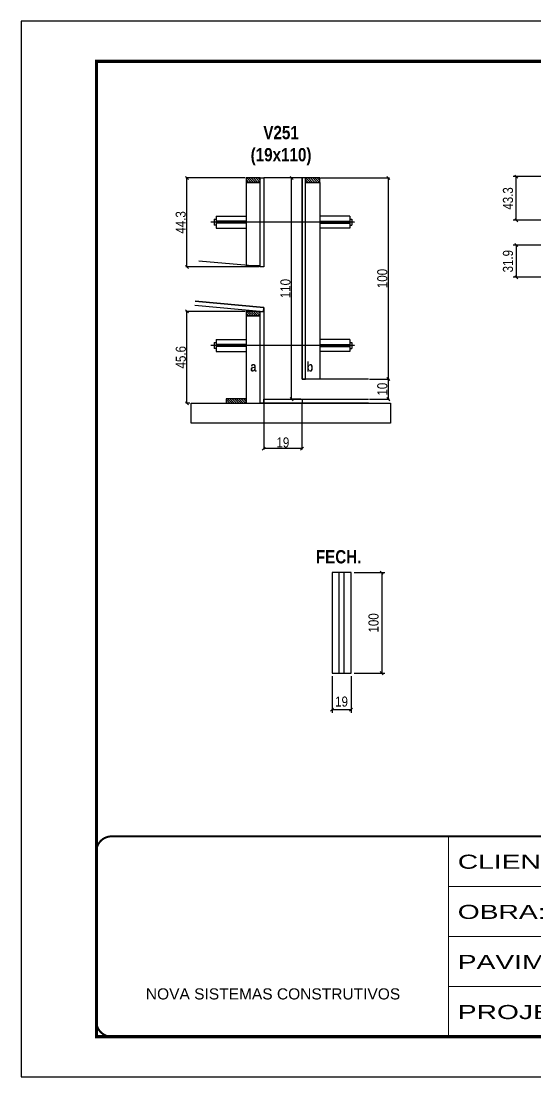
# Model space of a CAD drawing. Extents: x 3309 to 9590, y -2522 to 15424.
# Drawn here: x 4908 to 5419, y 7815 to 8865 of the extents above; entities that cross this region are included whole.
import ezdxf

# ---------------------------------------------------------------- set-up
doc = ezdxf.new("R2010")
doc.units = 0
for name, pattern in [('CONTINUO', [0]), ('DASHED', [0.75, 0.5, -0.25]), ('HIDDEN', [0.375, 0.25, -0.125])]:
    doc.linetypes.add(name, pattern=pattern)
for name, color, linetype, lineweight in [('CONCRETO', 251, 'Continuous', 25), ('Folhas', 255, 'Continuous', 9), ('SARRAFO DE PRESSAO', 251, 'DASHED', 9)]:
    doc.layers.add(name, color=color, linetype=linetype, lineweight=lineweight)
for name, color, linetype in [('COTA', 241, 'Continuous'), ('detalhes', 4, 'Continuous'), ('NOMENCLATURA', 7, 'Continuous'), ('Painéis', 200, 'Continuous'), ('SARR_2.2x10', 60, 'Continuous'), ('SARR_2.2x7', 40, 'Continuous'), ('SARR_3.5x7', 81, 'Continuous'), ('TENSOR', 3, 'Continuous')]:
    doc.layers.add(name, color=color, linetype=linetype)
doc.layers.add('Laje_Perimetro', color=7, linetype='Continuous', plot=False)
doc.styles.add('ARIAL', font='arial.ttf')
doc.styles.add('COTA TECNICA', font='techl___.ttf', dxfattribs={"height": 10})
doc.styles.add('COTA TECNICA 2X', font='techl___.ttf', dxfattribs={"height": 10})
doc.styles.add('TECNICA', font='techb___.ttf', dxfattribs={"height": 10})
doc.styles.add('Tecnologia', font='')
doc.styles.get('Tecnologia').set_extended_font_data('Forgotten Futurist')
doc.dimstyles.new('PAINEL', dxfattribs={"dimtxt": 10, "dimasz": 3, "dimexe": 3, "dimexo": 3, "dimgap": 3, "dimtad": 1, "dimdec": 1, "dimzin": 12, "dimdsep": 46, "dimtxsty": 'COTA TECNICA', "dimblk1": 'OBLIQUE', "dimblk2": 'OBLIQUE', "dimsah": 1, "dimcen": 0.9, "dimclrd": 4, "dimclre": 4, "dimclrt": 240, "dimadec": 1, "dimazin": 3, "dimtfac": 1, "dimtdec": 1, "dimtmove": 0, "dimatfit": 3, "dimfxl": 1, "dimtolj": 1, "dimtzin": 12, "dimarcsym": 0})
doc.dimstyles.new('SECAO', dxfattribs={"dimscale": 0.333333, "dimtxt": 5, "dimasz": 9, "dimexe": 3, "dimexo": 3, "dimgap": 3, "dimtad": 1, "dimdec": 1, "dimlfac": 0.5, "dimzin": 12, "dimdsep": 46, "dimtxsty": 'COTA TECNICA 2X', "dimblk1": 'OBLIQUE', "dimblk2": 'OBLIQUE', "dimsah": 1, "dimcen": 0.9, "dimclrd": 4, "dimclre": 4, "dimclrt": 240, "dimadec": 1, "dimazin": 3, "dimtfac": 1, "dimtdec": 1, "dimtmove": 0, "dimatfit": 3, "dimfxl": 1, "dimtolj": 1, "dimtzin": 12, "dimarcsym": 0})

# ---------------------------------------------------------------- blocks, each defined once
blk = doc.blocks.new('9999999999')
at = {"color": 30, "linetype": 'CONTINUO'}
for p, q in [((98564.6, 34230.2), (98564.6, 34429.4)), ((98564.6, 34379.6), (99584, 34379.6)), ((98564.6, 34329.8), (99488, 34329.8)), ((99584, 34329.8), (99488, 34329.8)), ((99488, 34329.8), (99488, 34230.2)), ((98564.6, 34280), (99488, 34280))]:
    blk.add_line(p, q, dxfattribs=at)
at = {"color": 30, "linetype": 'CONTINUO', "const_width": 2}
blk.add_lwpolyline([(99584, 34230.2), (99584, 34414.4, 0.414214), (99569, 34429.4), (98229, 34429.4, 0.414214), (98214, 34414.4), (98214, 34245.2, 0.414214), (98229, 34230.2), (99584, 34230.2)], format="xyb", dxfattribs=at)
at = {"layer": 'Folhas'}
blk.add_lwpolyline([(98139, 34190.2), (99624, 34190.2), (99624, 35240.2), (98139, 35240.2)], close=True, dxfattribs=at)
at = {"layer": 'Folhas', "color": 30, "const_width": 3}
blk.add_lwpolyline([(98214, 34230.2), (99584, 34230.2), (99584, 35200.2), (98214, 35200.2)], close=True, dxfattribs=at)
at = {"color": 7, "linetype": 'Continuous', "ltscale": 5, "style": 'ARIAL'}
for s, height, p in [('SKR', 15.48, (98837.7, 34393.1)), ('LEAF LOEFGREN', 15.483, (98837.7, 34343.3)), ('3° SUBSOLO', 15.48, (98837.7, 34293.5)), ('NOVA SISTEMAS CONSTRUTIVOS', 11.059, (98263.2, 34267.2)), ('LATERAIS DE VIGAS', 15.483, (98837.7, 34243.7))]:
    blk.add_text(s, height=height, dxfattribs=at).set_placement(p)
at = {"layer": 'Folhas', "color": 7, "style": 'Tecnologia', "width": 1.5}
for s, p in [('CLIENTE:', (98573.7, 34397.2)), ('OBRA:', (98573.7, 34347.3)), ('PAVIMENTO:', (98573.7, 34297.5)), ('PROJETO:', (98573.7, 34247.7))]:
    blk.add_text(s, height=14, dxfattribs=at).set_placement(p)
blk = doc.blocks.new('_Oblique')
at = {"color": 0, "linetype": 'ByBlock', "lineweight": -2}
blk.add_line((-0.5, -0.5), (0.5, 0.5), dxfattribs=at)
blk = doc.blocks.new('*D641')
at = {"layer": 'COTA', "color": 4, "lineweight": -2, "transparency": 16777216}
for p, q in [((5149.5, 8484), (5149.5, 8438.8)), ((5187.5, 8484), (5187.5, 8438.8)), ((5187.5, 8439.8), (5149.5, 8439.8))]:
    blk.add_line(p, q, dxfattribs=at)
at = {"layer": 'Defpoints', "color": 0, "transparency": 16777216}
for p in [(5149.5, 8485), (5187.5, 8485), (5149.5, 8439.8)]:
    blk.add_point(p, dxfattribs=at)
at = {"layer": 'COTA', "color": 4, "lineweight": -2, "transparency": 16777216, "xscale": 3, "yscale": 3, "zscale": 3, "rotation": 180}
blk.add_blockref('_Oblique', (5149.5, 8439.8), dxfattribs=at)
at = {"layer": 'COTA', "color": 4, "lineweight": -2, "transparency": 16777216, "xscale": 3, "yscale": 3, "zscale": 3}
blk.add_blockref('_Oblique', (5187.5, 8439.8), dxfattribs=at)
at = {"layer": 'COTA', "color": 240, "transparency": 16777216, "insert": (5168.5, 8445.9), "char_height": 10, "attachment_point": 5, "style": 'COTA TECNICA 2X'}
blk.add_mtext('\\A1;19', dxfattribs=at)
blk = doc.blocks.new('*D642')
at = {"layer": 'COTA', "color": 4, "lineweight": -2, "transparency": 16777216}
for p, q in [((5254.8, 8509), (5274.6, 8509)), ((5273.6, 8489), (5273.6, 8509)), ((5254.8, 8489), (5274.6, 8489))]:
    blk.add_line(p, q, dxfattribs=at)
at = {"layer": 'Defpoints', "color": 0, "transparency": 16777216}
for p in [(5253.8, 8509), (5273.6, 8509), (5253.8, 8489)]:
    blk.add_point(p, dxfattribs=at)
at = {"layer": 'COTA', "color": 4, "lineweight": -2, "transparency": 16777216, "xscale": 3, "yscale": 3, "zscale": 3}
for p, rotation in [((5273.6, 8509), 90), ((5273.6, 8489), 270)]:
    blk.add_blockref('_Oblique', p, dxfattribs=dict(at, rotation=rotation))
at = {"layer": 'COTA', "color": 240, "transparency": 16777216, "insert": (5267.5, 8499), "char_height": 10, "attachment_point": 5, "rotation": 90, "style": 'COTA TECNICA 2X'}
blk.add_mtext('\\A1;10', dxfattribs=at)
blk = doc.blocks.new('*D643')
at = {"layer": 'COTA', "color": 4, "lineweight": -2, "transparency": 16777216}
for p, q in [((5206.1, 8709), (5274.6, 8709)), ((5273.6, 8509), (5273.6, 8709)), ((5254.8, 8509), (5274.6, 8509))]:
    blk.add_line(p, q, dxfattribs=at)
at = {"layer": 'Defpoints', "color": 0, "transparency": 16777216}
for p in [(5205.1, 8709), (5273.6, 8709), (5253.8, 8509)]:
    blk.add_point(p, dxfattribs=at)
at = {"layer": 'COTA', "color": 4, "lineweight": -2, "transparency": 16777216, "xscale": 3, "yscale": 3, "zscale": 3}
for p, rotation in [((5273.6, 8709), 90), ((5273.6, 8509), 270)]:
    blk.add_blockref('_Oblique', p, dxfattribs=dict(at, rotation=rotation))
at = {"layer": 'COTA', "color": 240, "transparency": 16777216, "insert": (5267.5, 8609), "char_height": 10, "attachment_point": 5, "rotation": 90, "style": 'COTA TECNICA 2X'}
blk.add_mtext('\\A1;100', dxfattribs=at)
blk = doc.blocks.new('*D644')
at = {"layer": 'COTA', "color": 4, "lineweight": -2, "transparency": 16777216}
for p, q in [((5186.5, 8709), (5176.2, 8709)), ((5177.2, 8489), (5177.2, 8709)), ((5186.5, 8489), (5176.2, 8489))]:
    blk.add_line(p, q, dxfattribs=at)
at = {"layer": 'Defpoints', "color": 0, "transparency": 16777216}
for p in [(5177.2, 8709), (5187.5, 8709), (5187.5, 8489)]:
    blk.add_point(p, dxfattribs=at)
at = {"layer": 'COTA', "color": 4, "lineweight": -2, "transparency": 16777216, "xscale": 3, "yscale": 3, "zscale": 3}
for p, rotation in [((5177.2, 8709), 90), ((5177.2, 8489), 270)]:
    blk.add_blockref('_Oblique', p, dxfattribs=dict(at, rotation=rotation))
at = {"layer": 'COTA', "color": 240, "transparency": 16777216, "insert": (5171.1, 8599), "char_height": 10, "attachment_point": 5, "rotation": 90, "style": 'COTA TECNICA 2X'}
blk.add_mtext('\\A1;110', dxfattribs=at)
blk = doc.blocks.new('*D645')
at = {"layer": 'COTA', "color": 4, "lineweight": -2, "transparency": 16777216}
for p, q in [((5130.9, 8576.3), (5072, 8576.3)), ((5073, 8485), (5073, 8576.3)), ((5076, 8485), (5072, 8485))]:
    blk.add_line(p, q, dxfattribs=at)
at = {"layer": 'Defpoints', "color": 0, "transparency": 16777216}
for p in [(5073, 8576.3), (5131.9, 8576.3), (5077, 8485)]:
    blk.add_point(p, dxfattribs=at)
at = {"layer": 'COTA', "color": 4, "lineweight": -2, "transparency": 16777216, "xscale": 3, "yscale": 3, "zscale": 3}
for p, rotation in [((5073, 8576.3), 90), ((5073, 8485), 270)]:
    blk.add_blockref('_Oblique', p, dxfattribs=dict(at, rotation=rotation))
at = {"layer": 'COTA', "color": 240, "transparency": 16777216, "insert": (5066.9, 8530.7), "char_height": 10, "attachment_point": 5, "rotation": 90, "style": 'COTA TECNICA 2X'}
blk.add_mtext('\\A1;45.6', dxfattribs=at)
blk = doc.blocks.new('*D646')
at = {"layer": 'COTA', "color": 4, "lineweight": -2, "transparency": 16777216}
for p, q in [((5130.9, 8709), (5072, 8709)), ((5073, 8620.5), (5073, 8709)), ((5144.9, 8620.5), (5072, 8620.5))]:
    blk.add_line(p, q, dxfattribs=at)
at = {"layer": 'Defpoints', "color": 0, "transparency": 16777216}
for p in [(5073, 8709), (5131.9, 8709), (5145.9, 8620.5)]:
    blk.add_point(p, dxfattribs=at)
at = {"layer": 'COTA', "color": 4, "lineweight": -2, "transparency": 16777216, "xscale": 3, "yscale": 3, "zscale": 3}
for p, rotation in [((5073, 8709), 90), ((5073, 8620.5), 270)]:
    blk.add_blockref('_Oblique', p, dxfattribs=dict(at, rotation=rotation))
at = {"layer": 'COTA', "color": 240, "transparency": 16777216, "insert": (5066.8, 8664.8), "char_height": 10, "attachment_point": 5, "rotation": 90, "style": 'COTA TECNICA 2X'}
blk.add_mtext('\\A1;44.3', dxfattribs=at)
blk = doc.blocks.new('*D654')
at = {"layer": 'COTA', "color": 4, "lineweight": -2, "transparency": 16777216}
for p, q in [((5446, 8710.3), (5397.9, 8710.3)), ((5400.9, 8667), (5400.9, 8710.3)), ((5446, 8667), (5397.9, 8667))]:
    blk.add_line(p, q, dxfattribs=at)
at = {"layer": 'Defpoints', "color": 0, "transparency": 16777216}
for p in [(5400.9, 8710.3), (5449, 8710.3), (5449, 8667)]:
    blk.add_point(p, dxfattribs=at)
at = {"layer": 'COTA', "color": 4, "lineweight": -2, "transparency": 16777216, "xscale": 3, "yscale": 3, "zscale": 3}
for p, rotation in [((5400.9, 8710.3), 90), ((5400.9, 8667), 270)]:
    blk.add_blockref('_Oblique', p, dxfattribs=dict(at, rotation=rotation))
at = {"layer": 'COTA', "color": 240, "transparency": 16777216, "insert": (5392.6, 8688.6), "char_height": 10, "attachment_point": 5, "rotation": 90, "style": 'COTA TECNICA'}
blk.add_mtext('\\A1;43.3', dxfattribs=at)
blk = doc.blocks.new('*D655')
at = {"layer": 'COTA', "color": 4, "lineweight": -2, "transparency": 16777216}
for p, q in [((5476, 8642.2), (5397.9, 8642.2)), ((5400.9, 8642.2), (5400.9, 8610.3)), ((5476, 8610.3), (5397.9, 8610.3))]:
    blk.add_line(p, q, dxfattribs=at)
at = {"layer": 'Defpoints', "color": 0, "transparency": 16777216}
for p in [(5479, 8642.2), (5400.9, 8610.3), (5479, 8610.3)]:
    blk.add_point(p, dxfattribs=at)
at = {"layer": 'COTA', "color": 4, "lineweight": -2, "transparency": 16777216, "xscale": 3, "yscale": 3, "zscale": 3}
for p, rotation in [((5400.9, 8642.2), 90), ((5400.9, 8610.3), 270)]:
    blk.add_blockref('_Oblique', p, dxfattribs=dict(at, rotation=rotation))
at = {"layer": 'COTA', "color": 240, "transparency": 16777216, "insert": (5392.6, 8626.2), "char_height": 10, "attachment_point": 5, "rotation": 90, "style": 'COTA TECNICA'}
blk.add_mtext('\\A1;31.9', dxfattribs=at)
blk = doc.blocks.new('*D670')
at = {"layer": 'COTA', "color": 4, "lineweight": -2, "transparency": 16777216}
for p, q in [((5239.4, 8316.5), (5269.9, 8316.5)), ((5266.9, 8316.5), (5266.9, 8216.5)), ((5239.4, 8216.5), (5269.9, 8216.5))]:
    blk.add_line(p, q, dxfattribs=at)
at = {"layer": 'Defpoints', "color": 0, "transparency": 16777216}
for p in [(5236.4, 8316.5), (5236.4, 8216.5), (5266.9, 8216.5)]:
    blk.add_point(p, dxfattribs=at)
at = {"layer": 'COTA', "color": 4, "lineweight": -2, "transparency": 16777216, "xscale": 3, "yscale": 3, "zscale": 3}
for p, rotation in [((5266.9, 8316.5), 90), ((5266.9, 8216.5), 270)]:
    blk.add_blockref('_Oblique', p, dxfattribs=dict(at, rotation=rotation))
at = {"layer": 'COTA', "color": 240, "transparency": 16777216, "insert": (5258.8, 8266.5), "char_height": 10, "attachment_point": 5, "rotation": 90, "style": 'COTA TECNICA'}
blk.add_mtext('\\A1;100', dxfattribs=at)
blk = doc.blocks.new('*D671')
at = {"layer": 'COTA', "color": 4, "lineweight": -2, "transparency": 16777216}
for p, q in [((5217.4, 8213.5), (5217.4, 8177.1)), ((5236.4, 8213.5), (5236.4, 8177.1)), ((5236.4, 8180.1), (5217.4, 8180.1))]:
    blk.add_line(p, q, dxfattribs=at)
at = {"layer": 'Defpoints', "color": 0, "transparency": 16777216}
for p in [(5217.4, 8216.5), (5236.4, 8216.5), (5217.4, 8180.1)]:
    blk.add_point(p, dxfattribs=at)
at = {"layer": 'COTA', "color": 4, "lineweight": -2, "transparency": 16777216, "xscale": 3, "yscale": 3, "zscale": 3, "rotation": 180}
blk.add_blockref('_Oblique', (5217.4, 8180.1), dxfattribs=at)
at = {"layer": 'COTA', "color": 4, "lineweight": -2, "transparency": 16777216, "xscale": 3, "yscale": 3, "zscale": 3}
blk.add_blockref('_Oblique', (5236.4, 8180.1), dxfattribs=at)
at = {"layer": 'COTA', "color": 240, "transparency": 16777216, "insert": (5226.9, 8188.2), "char_height": 10, "attachment_point": 5, "style": 'COTA TECNICA'}
blk.add_mtext('\\A1;19', dxfattribs=at)

msp = doc.modelspace()

# ---------------------------------------------------------------- hatches: boundary and pattern name
at = {"layer": 'SARR_2.2x10'}
h = msp.add_hatch(dxfattribs=at)
h.set_pattern_fill('ANSI31', color=256, scale=0.5, angle=90)
h.set_pattern_definition([(135, (38398.6831, -115027.1249), (-1.122532015, -1.122532015), [])])
h.paths.add_polyline_path([(5131.94, 8489.44), (5131.94, 8485.04), (5111.94, 8485.04), (5111.94, 8489.44)])
at = {"layer": 'SARR_2.2x7'}
h = msp.add_hatch(dxfattribs=at)
h.set_pattern_fill('ANSI31', color=256, scale=0.5, angle=90)
h.set_pattern_definition([(135, (38426.6831, -114807.5249), (-1.122532015, -1.122532015), [])])
h.paths.add_polyline_path([(5131.94, 8704.64), (5131.94, 8709.04), (5145.94, 8709.04), (5145.94, 8704.64)])
h = msp.add_hatch(dxfattribs=at)
h.set_pattern_fill('ANSI31', color=256, scale=0.5, angle=90)
h.set_pattern_definition([(135, (38319.4831, -114807.5249), (-1.122532015, -1.122532015), [])])
h.paths.add_polyline_path([(5191.14, 8709.04), (5191.14, 8704.64), (5205.14, 8704.64), (5205.14, 8709.04)])
h = msp.add_hatch(dxfattribs=at)
h.set_pattern_fill('ANSI31', color=256, scale=0.5, angle=90)
h.set_pattern_definition([(135, (38426.6831, -114940.2253), (-1.122532015, -1.122532015), [])])
h.paths.add_polyline_path([(5131.94, 8571.94), (5131.94, 8576.34), (5145.94, 8576.34), (5145.94, 8571.94)])

# ---------------------------------------------------------------- linework, layer by layer
at = {"ltscale": 3}
for p, q in [((5099.94, 8668.09), (5099.94, 8662.09)), ((5099.94, 8668.09), (5101.94, 8668.09)), ((5101.94, 8671.09), (5101.94, 8659.09)), ((5101.94, 8671.09), (5131.94, 8671.09)), ((5131.94, 8666.09), (5101.94, 8666.09)), ((5131.94, 8664.09), (5101.94, 8664.09)), ((5235.14, 8671.09), (5205.14, 8671.09)), ((5205.14, 8666.09), (5235.14, 8666.09)), ((5205.14, 8664.09), (5235.14, 8664.09)), ((5235.14, 8671.09), (5235.14, 8659.09)), ((5235.14, 8668.09), (5237.14, 8668.09)), ((5237.14, 8668.09), (5237.14, 8662.09)), ((5101.94, 8662.09), (5099.94, 8662.09)), ((5101.94, 8659.09), (5131.94, 8659.09)), ((5235.14, 8659.09), (5205.14, 8659.09)), ((5235.14, 8662.09), (5237.14, 8662.09)), ((5101.94, 8548.25), (5101.94, 8536.25)), ((5101.94, 8548.25), (5131.94, 8548.25)), ((5235.14, 8548.25), (5205.14, 8548.25)), ((5235.14, 8548.25), (5235.14, 8536.25)), ((5099.94, 8545.25), (5099.94, 8539.25)), ((5099.94, 8545.25), (5101.94, 8545.25)), ((5101.94, 8539.25), (5099.94, 8539.25)), ((5131.94, 8543.25), (5101.94, 8543.25)), ((5131.94, 8541.25), (5101.94, 8541.25)), ((5205.14, 8543.25), (5235.14, 8543.25)), ((5205.14, 8541.25), (5235.14, 8541.25)), ((5235.14, 8545.25), (5237.14, 8545.25)), ((5235.14, 8539.25), (5237.14, 8539.25)), ((5237.14, 8545.25), (5237.14, 8539.25)), ((5101.94, 8536.25), (5131.94, 8536.25)), ((5235.14, 8536.25), (5205.14, 8536.25))]:
    msp.add_line(p, q, dxfattribs=at)
at = {"layer": 'CONCRETO', "linetype": 'Continuous'}
for points in [[(5187.54, 8709.04), (5149.54, 8709.04), (5149.54, 8620.49), (5084.7, 8626.31)], [(5253.8, 8509.04), (5187.54, 8509.04), (5187.54, 8709.04)], [(5081.12, 8586.47), (5149.54, 8580.33), (5149.54, 8489.04), (5253.8, 8489.04)]]:
    msp.add_lwpolyline(points, dxfattribs=at)
msp.add_lwpolyline([(5275.65, 8465.04), (5077.02, 8465.04), (5077.02, 8485.04), (5275.65, 8485.04)], close=True, dxfattribs=at)
at = {"layer": 'Laje_Perimetro'}
msp.add_lwpolyline([(6392.87, 8864.98), (4907.87, 8864.98), (4907.87, 7814.98), (6392.87, 7814.98)], close=True, dxfattribs=at)
at = {"layer": 'Painéis', "linetype": 'Continuous'}
msp.add_line((5187.54, 8489.04), (5187.54, 8485.04), dxfattribs=at)
at = {"layer": 'Painéis', "linetype": 'ByBlock'}
for p, q in [((5236.44, 8316.47), (5217.44, 8316.47)), ((5217.44, 8316.47), (5217.44, 8216.47)), ((5236.44, 8216.47), (5236.44, 8316.47)), ((5217.44, 8216.47), (5236.44, 8216.47))]:
    msp.add_line(p, q, dxfattribs=at)
at = {"layer": 'Painéis', "linetype": 'Continuous'}
for points in [[(5145.94, 8620.49), (5145.94, 8709.04), (5149.54, 8709.04), (5149.54, 8620.49)], [(5191.14, 8509.04), (5191.14, 8709.04), (5187.54, 8709.04), (5187.54, 8509.04)], [(5145.94, 8485.04), (5145.94, 8576.34), (5149.54, 8576.34), (5149.54, 8485.04)]]:
    msp.add_lwpolyline(points, close=True, dxfattribs=at)
for points in [[(5080.76, 8582.48), (5149.19, 8576.34), (5149.54, 8580.33), (5081.12, 8586.47)], [(5253.8, 8485.04), (5149.54, 8485.04), (5149.54, 8489.04), (5253.8, 8489.04)]]:
    msp.add_lwpolyline(points, dxfattribs=at)
at = {"layer": 'SARR_2.2x10'}
msp.add_lwpolyline([(5131.94, 8489.44), (5111.94, 8489.44), (5111.94, 8485.04), (5131.94, 8485.04)], close=True, dxfattribs=at)
at = {"layer": 'SARR_2.2x7', "linetype": 'Continuous'}
for p, q in [((5224.44, 8216.47), (5224.44, 8316.47)), ((5229.44, 8216.47), (5229.44, 8316.47))]:
    msp.add_line(p, q, dxfattribs=at)
at = {"layer": 'SARR_2.2x7'}
for points in [[(5145.94, 8709.04), (5131.94, 8709.04), (5131.94, 8704.64), (5145.94, 8704.64)], [(5145.94, 8576.34), (5131.94, 8576.34), (5131.94, 8571.94), (5145.94, 8571.94)]]:
    msp.add_lwpolyline(points, close=True, dxfattribs=at)
at = {"layer": 'SARR_2.2x7', "elevation": 0}
msp.add_lwpolyline([(5205.14, 8709.04), (5191.14, 8709.04), (5191.14, 8704.64), (5205.14, 8704.64)], close=True, dxfattribs=at)
at = {"layer": 'SARR_3.5x7'}
for points in [[(5145.94, 8704.64), (5131.94, 8704.64), (5131.94, 8622.07), (5145.94, 8622.07)], [(5191.14, 8704.64), (5205.14, 8704.64), (5205.14, 8509.04), (5191.14, 8509.04)], [(5145.94, 8571.94), (5131.94, 8571.94), (5131.94, 8485.04), (5145.94, 8485.04)]]:
    msp.add_lwpolyline(points, close=True, dxfattribs=at)
at = {"layer": 'TENSOR', "linetype": 'HIDDEN', "ltscale": 0.5}
for p, q in [((5240.14, 8665.09), (5096.64, 8665.09)), ((5240.14, 8542.25), (5096.64, 8542.25))]:
    msp.add_line(p, q, dxfattribs=at)

# ---------------------------------------------------------------- block references
at = {"layer": 'SARRAFO DE PRESSAO', "color": 6, "linetype": 'ByBlock'}
msp.add_blockref('9999999999', (-93231.11, -26375.22), dxfattribs=at)

# ---------------------------------------------------------------- texts
at = {"layer": 'detalhes', "style": 'TECNICA'}
for s, p in [('b', (5192.04, 8516.46)), ('a', (5136.07, 8516.47))]:
    msp.add_text(s, height=9.6, dxfattribs=at).set_placement(p)
at = {"layer": 'NOMENCLATURA', "style": 'TECNICA'}
msp.add_text('FECH.', height=13.2, dxfattribs=at).set_placement((5201.29, 8325.66))
at = {"layer": 'NOMENCLATURA', "insert": (5166.68, 8760.74), "char_height": 13.2, "attachment_point": 2, "style": 'TECNICA'}
msp.add_mtext_dynamic_manual_height_columns('V251\\P(19x110)', width=300.2766, gutter_width=1, heights=[0], dxfattribs=at)

# ---------------------------------------------------------------- dimensions: what is measured, and where the dimension line sits
at = {"layer": 'COTA'}
for base, p1, p2, angle, dimstyle, picture, middle in [((5072.98, 8709.04), (5145.94, 8620.49), (5131.94, 8709.04), 90, 'SECAO', '*D646', (5066.76, 8664.77)), ((5177.22, 8709.04), (5187.54, 8489.04), (5187.54, 8709.04), 90, 'SECAO', '*D644', (5171.12, 8599.04)), ((5273.65, 8709.04), (5253.8, 8509.04), (5205.14, 8709.04), 90, 'SECAO', '*D643', (5267.54, 8609.04)), ((5400.87, 8710.25), (5448.97, 8666.96), (5448.97, 8710.25), 90, 'PAINEL', '*D654', (5392.65, 8688.61)), ((5400.87, 8610.25), (5478.97, 8642.18), (5478.97, 8610.25), 90, 'PAINEL', '*D655', (5392.62, 8626.22)), ((5072.9816, 8576.3444), (5077.0238, 8485.0448), (5131.9444, 8576.3444), 90, 'SECAO', '*D645', (5066.8719, 8530.6946)), ((5273.65, 8509.04), (5253.8, 8489.04), (5253.8, 8509.04), 90, 'SECAO', '*D642', (5267.54, 8499.04)), ((5149.54, 8439.8), (5187.54, 8485.04), (5149.54, 8485.04), 180, 'SECAO', '*D641', (5168.54, 8445.88)), ((5266.94, 8216.47), (5236.44, 8316.47), (5236.44, 8216.47), 90, 'PAINEL', '*D670', (5258.84, 8266.47))]:
    dim = msp.add_linear_dim(base=base, p1=p1, p2=p2, angle=angle, dimstyle=dimstyle, dxfattribs=at)
    dim.commit()
    dim.dimension.update_dxf_attribs({"geometry": picture, "text_midpoint": middle})
dim = msp.add_linear_dim(base=(5217.44, 8180.09), p1=(5236.44, 8216.47), p2=(5217.44, 8216.47), dimstyle='PAINEL', dxfattribs=at)
dim.commit()
dim.dimension.update_dxf_attribs({"geometry": '*D671', "text_midpoint": (5226.94, 8188.17)})

doc.saveas('drawing.dxf')
